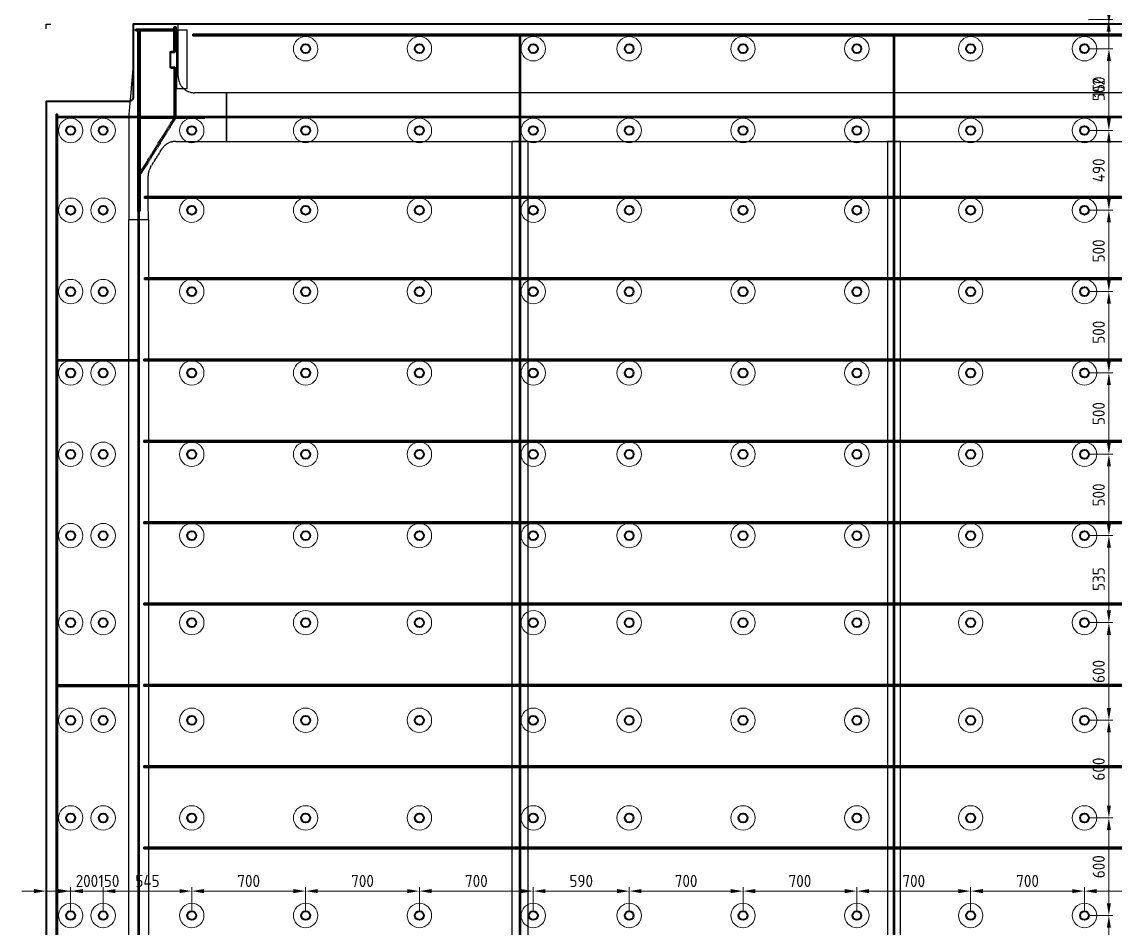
# Model space of a CAD drawing. Header units: millimetres. Extents: x -15442 to 12227, y -1071 to 35649.
# Drawn here: x -15442 to -8719, y 4589 to 10159 of the extents above; entities that cross this region are included whole.
import ezdxf

# ---------------------------------------------------------------- set-up
doc = ezdxf.new("R2010")
doc.units = ezdxf.units.MM
for name, pattern in [('AM_ISO02W050', [7.5, 6, -1.5]), ('AM_ISO08W050', [18, 12, -1.5, 3, -1.5]), ('AM_ISO09W050', [22.5, 12, -1.5, 3, -1.5, 3, -1.5])]:
    doc.linetypes.add(name, pattern=pattern)
for name, color, linetype, lineweight in [('Mechanical-AM_0', 7, 'Continuous', 40), ('Mechanical-AM_11', 3, 'AM_ISO09W050', 25), ('Mechanical-AM_3', 6, 'AM_ISO02W050', 35), ('Mechanical-AM_7', 4, 'AM_ISO08W050', 25), ('Mechanical-AM_9', 253, 'Continuous', 0)]:
    doc.layers.add(name, color=color, linetype=linetype, lineweight=lineweight)
doc.styles.get("Standard").update_dxf_attribs({"font": 'ISOCP.SHX'})
doc.dimstyles.new('AM_ISO', dxfattribs={"dimtxt": 3, "dimasz": 3, "dimexe": 1, "dimexo": 1, "dimgap": 1, "dimtad": 1, "dimdec": 0, "dimdsep": 46, "dimtxsty": 'Standard', "dimcen": 0, "dimclrd": 256, "dimclre": 256, "dimclrt": 2, "dimadec": 0, "dimazin": 2, "dimtp": 0.1, "dimtm": 0.1, "dimtfac": 0.71, "dimtdec": 0, "dimtmove": 0, "dimatfit": 3, "dimfxl": 1, "dimtzin": 0, "dimlwd": -1, "dimlwe": -1, "dimarcsym": 1})

# ---------------------------------------------------------------- blocks, each defined once
blk = doc.blocks.new('cover in closed box DN90xSCH40')
for points in [[(30, 51), (5, 51), (5, 45), (30, 45)], [(36, -48), (36, 48), (30, 48), (30, -48)], [(30, -45), (5, -45), (5, -51), (30, -51)]]:
    blk.add_lwpolyline(points, close=True)
for points in [[(5, 51), (2, 51), (5, 48)], [(30, 48), (30, 51), (33, 48)], [(5, -51), (5, -48), (2, -51)], [(30, -48), (30, -51), (33, -48)]]:
    blk.add_solid(points)
blk = doc.blocks.new('*D2083')
at = {"layer": 'Defpoints', "color": 0, "transparency": 16777216}
for p in [(-8908.2, 10324.2), (-8758.2, 10324.2), (-8908.2, 10174.2)]:
    blk.add_point(p, dxfattribs=at)
at = {"layer": 'Mechanical-AM_9', "transparency": 16777216}
for p, q in [((-8758.2, 10399.2), (-8758.2, 10644.3)), ((-8883.2, 10324.2), (-8733.2, 10324.2)), ((-8758.2, 10174.2), (-8758.2, 10324.2)), ((-8883.2, 10174.2), (-8733.2, 10174.2)), ((-8758.2, 10099.2), (-8758.2, 10024.2))]:
    blk.add_line(p, q, dxfattribs=at)
for points in [[(-8770.7, 10399.2), (-8745.7, 10399.2), (-8758.2, 10324.2)], [(-8770.7, 10099.2), (-8745.7, 10099.2), (-8758.2, 10174.2)]]:
    blk.add_solid(points, dxfattribs=at)
at = {"layer": 'Mechanical-AM_9', "color": 2, "transparency": 16777216, "insert": (-8820.7, 10559.3), "char_height": 75, "attachment_point": 5, "rotation": 90}
blk.add_mtext('150', dxfattribs=at)
blk = doc.blocks.new('*D2124')
at = {"layer": 'Defpoints', "color": 0, "transparency": 16777216}
for p in [(-15142.1, 4816.7), (-15292.1, 4666.7), (-15142.1, 4666.7)]:
    blk.add_point(p, dxfattribs=at)
at = {"layer": 'Mechanical-AM_9', "transparency": 16777216}
for p, q in [((-15292.1, 4691.7), (-15292.1, 4841.7)), ((-15142.1, 4691.7), (-15142.1, 4841.7)), ((-15367.1, 4816.7), (-15442.1, 4816.7)), ((-15292.1, 4816.7), (-15142.1, 4816.7)), ((-15067.1, 4816.7), (-14822.1, 4816.7))]:
    blk.add_line(p, q, dxfattribs=at)
for points in [[(-15367.1, 4829.2), (-15367.1, 4804.2), (-15292.1, 4816.7)], [(-15067.1, 4829.2), (-15067.1, 4804.2), (-15142.1, 4816.7)]]:
    blk.add_solid(points, dxfattribs=at)
at = {"layer": 'Mechanical-AM_9', "color": 2, "transparency": 16777216, "insert": (-14907.1, 4879.2), "char_height": 75, "attachment_point": 5}
blk.add_mtext('150', dxfattribs=at)
blk = doc.blocks.new('*D2125')
at = {"layer": 'Defpoints', "color": 0, "transparency": 16777216}
for p in [(-14942.1, 4816.7), (-15142.1, 4666.7), (-14942.1, 4666.7)]:
    blk.add_point(p, dxfattribs=at)
at = {"layer": 'Mechanical-AM_9', "transparency": 16777216}
for p, q in [((-15142.1, 4691.7), (-15142.1, 4841.7)), ((-14942.1, 4691.7), (-14942.1, 4841.7)), ((-15217.1, 4816.7), (-15292.1, 4816.7)), ((-15142.1, 4816.7), (-14942.1, 4816.7)), ((-14867.1, 4816.7), (-14792.1, 4816.7))]:
    blk.add_line(p, q, dxfattribs=at)
for points in [[(-15217.1, 4829.2), (-15217.1, 4804.2), (-15142.1, 4816.7)], [(-14867.1, 4829.2), (-14867.1, 4804.2), (-14942.1, 4816.7)]]:
    blk.add_solid(points, dxfattribs=at)
at = {"layer": 'Mechanical-AM_9', "color": 2, "transparency": 16777216, "insert": (-15042.1, 4879.2), "char_height": 75, "attachment_point": 5}
blk.add_mtext('200', dxfattribs=at)
blk = doc.blocks.new('*D2126')
at = {"layer": 'Defpoints', "color": 0, "transparency": 16777216}
for p in [(-14397.1, 4816.7), (-14942.1, 4666.7), (-14397.1, 4666.7)]:
    blk.add_point(p, dxfattribs=at)
at = {"layer": 'Mechanical-AM_9', "transparency": 16777216}
for p, q in [((-14942.1, 4691.7), (-14942.1, 4841.7)), ((-14397.1, 4691.7), (-14397.1, 4841.7)), ((-14867.1, 4816.7), (-14472.1, 4816.7))]:
    blk.add_line(p, q, dxfattribs=at)
for points in [[(-14867.1, 4829.2), (-14867.1, 4804.2), (-14942.1, 4816.7)], [(-14472.1, 4829.2), (-14472.1, 4804.2), (-14397.1, 4816.7)]]:
    blk.add_solid(points, dxfattribs=at)
at = {"layer": 'Mechanical-AM_9', "color": 2, "transparency": 16777216, "insert": (-14669.6, 4879.2), "char_height": 75, "attachment_point": 5}
blk.add_mtext('545', dxfattribs=at)
blk = doc.blocks.new('*D2127')
at = {"layer": 'Defpoints', "color": 0, "transparency": 16777216}
for p in [(-13697.1, 4816.7), (-14397.1, 4666.7), (-13697.1, 4666.7)]:
    blk.add_point(p, dxfattribs=at)
at = {"layer": 'Mechanical-AM_9', "transparency": 16777216}
for p, q in [((-14397.1, 4691.7), (-14397.1, 4841.7)), ((-13697.1, 4691.7), (-13697.1, 4841.7)), ((-14322.1, 4816.7), (-13772.1, 4816.7))]:
    blk.add_line(p, q, dxfattribs=at)
for points in [[(-14322.1, 4829.2), (-14322.1, 4804.2), (-14397.1, 4816.7)], [(-13772.1, 4829.2), (-13772.1, 4804.2), (-13697.1, 4816.7)]]:
    blk.add_solid(points, dxfattribs=at)
at = {"layer": 'Mechanical-AM_9', "color": 2, "transparency": 16777216, "insert": (-14047.1, 4879.2), "char_height": 75, "attachment_point": 5}
blk.add_mtext('700', dxfattribs=at)
blk = doc.blocks.new('*D2128')
at = {"layer": 'Defpoints', "color": 0, "transparency": 16777216}
for p in [(-12997.1, 4816.7), (-13697.1, 4666.7), (-12997.1, 4666.7)]:
    blk.add_point(p, dxfattribs=at)
at = {"layer": 'Mechanical-AM_9', "transparency": 16777216}
for p, q in [((-13697.1, 4691.7), (-13697.1, 4841.7)), ((-12997.1, 4691.7), (-12997.1, 4841.7)), ((-13622.1, 4816.7), (-13072.1, 4816.7))]:
    blk.add_line(p, q, dxfattribs=at)
for points in [[(-13622.1, 4829.2), (-13622.1, 4804.2), (-13697.1, 4816.7)], [(-13072.1, 4829.2), (-13072.1, 4804.2), (-12997.1, 4816.7)]]:
    blk.add_solid(points, dxfattribs=at)
at = {"layer": 'Mechanical-AM_9', "color": 2, "transparency": 16777216, "insert": (-13347.1, 4879.2), "char_height": 75, "attachment_point": 5}
blk.add_mtext('700', dxfattribs=at)
blk = doc.blocks.new('*D2129')
at = {"layer": 'Defpoints', "color": 0, "transparency": 16777216}
for p in [(-12297.1, 4816.7), (-12997.1, 4666.7), (-12297.1, 4666.7)]:
    blk.add_point(p, dxfattribs=at)
at = {"layer": 'Mechanical-AM_9', "transparency": 16777216}
for p, q in [((-12997.1, 4691.7), (-12997.1, 4841.7)), ((-12297.1, 4691.7), (-12297.1, 4841.7)), ((-12922.1, 4816.7), (-12372.1, 4816.7))]:
    blk.add_line(p, q, dxfattribs=at)
for points in [[(-12922.1, 4829.2), (-12922.1, 4804.2), (-12997.1, 4816.7)], [(-12372.1, 4829.2), (-12372.1, 4804.2), (-12297.1, 4816.7)]]:
    blk.add_solid(points, dxfattribs=at)
at = {"layer": 'Mechanical-AM_9', "color": 2, "transparency": 16777216, "insert": (-12647.1, 4879.2), "char_height": 75, "attachment_point": 5}
blk.add_mtext('700', dxfattribs=at)
blk = doc.blocks.new('*D2130')
at = {"layer": 'Defpoints', "color": 0, "transparency": 16777216}
for p in [(-11707.1, 4816.7), (-12297.1, 4666.7), (-11707.1, 4666.7)]:
    blk.add_point(p, dxfattribs=at)
at = {"layer": 'Mechanical-AM_9', "transparency": 16777216}
for p, q in [((-12297.1, 4691.7), (-12297.1, 4841.7)), ((-11707.1, 4691.7), (-11707.1, 4841.7)), ((-12222.1, 4816.7), (-11782.1, 4816.7))]:
    blk.add_line(p, q, dxfattribs=at)
for points in [[(-12222.1, 4829.2), (-12222.1, 4804.2), (-12297.1, 4816.7)], [(-11782.1, 4829.2), (-11782.1, 4804.2), (-11707.1, 4816.7)]]:
    blk.add_solid(points, dxfattribs=at)
at = {"layer": 'Mechanical-AM_9', "color": 2, "transparency": 16777216, "insert": (-12002.1, 4879.2), "char_height": 75, "attachment_point": 5}
blk.add_mtext('590', dxfattribs=at)
blk = doc.blocks.new('*D2131')
at = {"layer": 'Defpoints', "color": 0, "transparency": 16777216}
for p in [(-11007.1, 4816.7), (-11707.1, 4666.7), (-11007.1, 4666.7)]:
    blk.add_point(p, dxfattribs=at)
at = {"layer": 'Mechanical-AM_9', "transparency": 16777216}
for p, q in [((-11707.1, 4691.7), (-11707.1, 4841.7)), ((-11007.1, 4691.7), (-11007.1, 4841.7)), ((-11632.1, 4816.7), (-11082.1, 4816.7))]:
    blk.add_line(p, q, dxfattribs=at)
for points in [[(-11632.1, 4829.2), (-11632.1, 4804.2), (-11707.1, 4816.7)], [(-11082.1, 4829.2), (-11082.1, 4804.2), (-11007.1, 4816.7)]]:
    blk.add_solid(points, dxfattribs=at)
at = {"layer": 'Mechanical-AM_9', "color": 2, "transparency": 16777216, "insert": (-11357.1, 4879.2), "char_height": 75, "attachment_point": 5}
blk.add_mtext('700', dxfattribs=at)
blk = doc.blocks.new('*D2132')
at = {"layer": 'Defpoints', "color": 0, "transparency": 16777216}
for p in [(-10307.1, 4816.7), (-11007.1, 4666.7), (-10307.1, 4666.7)]:
    blk.add_point(p, dxfattribs=at)
at = {"layer": 'Mechanical-AM_9', "transparency": 16777216}
for p, q in [((-11007.1, 4691.7), (-11007.1, 4841.7)), ((-10307.1, 4691.7), (-10307.1, 4841.7)), ((-10932.1, 4816.7), (-10382.1, 4816.7))]:
    blk.add_line(p, q, dxfattribs=at)
for points in [[(-10932.1, 4829.2), (-10932.1, 4804.2), (-11007.1, 4816.7)], [(-10382.1, 4829.2), (-10382.1, 4804.2), (-10307.1, 4816.7)]]:
    blk.add_solid(points, dxfattribs=at)
at = {"layer": 'Mechanical-AM_9', "color": 2, "transparency": 16777216, "insert": (-10657.1, 4879.2), "char_height": 75, "attachment_point": 5}
blk.add_mtext('700', dxfattribs=at)
blk = doc.blocks.new('*D2133')
at = {"layer": 'Defpoints', "color": 0, "transparency": 16777216}
for p in [(-9607.1, 4816.7), (-10307.1, 4666.7), (-9607.1, 4666.7)]:
    blk.add_point(p, dxfattribs=at)
at = {"layer": 'Mechanical-AM_9', "transparency": 16777216}
for p, q in [((-10307.1, 4691.7), (-10307.1, 4841.7)), ((-9607.1, 4691.7), (-9607.1, 4841.7)), ((-10232.1, 4816.7), (-9682.1, 4816.7))]:
    blk.add_line(p, q, dxfattribs=at)
for points in [[(-10232.1, 4829.2), (-10232.1, 4804.2), (-10307.1, 4816.7)], [(-9682.1, 4829.2), (-9682.1, 4804.2), (-9607.1, 4816.7)]]:
    blk.add_solid(points, dxfattribs=at)
at = {"layer": 'Mechanical-AM_9', "color": 2, "transparency": 16777216, "insert": (-9957.1, 4879.2), "char_height": 75, "attachment_point": 5}
blk.add_mtext('700', dxfattribs=at)
blk = doc.blocks.new('*D2134')
at = {"layer": 'Defpoints', "color": 0, "transparency": 16777216}
for p in [(-8907.1, 4816.7), (-9607.1, 4666.7), (-8907.1, 4666.7)]:
    blk.add_point(p, dxfattribs=at)
at = {"layer": 'Mechanical-AM_9', "transparency": 16777216}
for p, q in [((-9607.1, 4691.7), (-9607.1, 4841.7)), ((-8907.1, 4691.7), (-8907.1, 4841.7)), ((-9532.1, 4816.7), (-8982.1, 4816.7))]:
    blk.add_line(p, q, dxfattribs=at)
for points in [[(-9532.1, 4829.2), (-9532.1, 4804.2), (-9607.1, 4816.7)], [(-8982.1, 4829.2), (-8982.1, 4804.2), (-8907.1, 4816.7)]]:
    blk.add_solid(points, dxfattribs=at)
at = {"layer": 'Mechanical-AM_9', "color": 2, "transparency": 16777216, "insert": (-9257.1, 4879.2), "char_height": 75, "attachment_point": 5}
blk.add_mtext('700', dxfattribs=at)
blk = doc.blocks.new('*D2135')
at = {"layer": 'Defpoints', "color": 0, "transparency": 16777216}
for p in [(-8207.1, 4816.7), (-8907.1, 4666.7), (-8207.1, 4666.7)]:
    blk.add_point(p, dxfattribs=at)
at = {"layer": 'Mechanical-AM_9', "transparency": 16777216}
for p, q in [((-8907.1, 4691.7), (-8907.1, 4841.7)), ((-8207.1, 4691.7), (-8207.1, 4841.7)), ((-8832.1, 4816.7), (-8282.1, 4816.7))]:
    blk.add_line(p, q, dxfattribs=at)
for points in [[(-8832.1, 4829.2), (-8832.1, 4804.2), (-8907.1, 4816.7)], [(-8282.1, 4829.2), (-8282.1, 4804.2), (-8207.1, 4816.7)]]:
    blk.add_solid(points, dxfattribs=at)
at = {"layer": 'Mechanical-AM_9', "color": 2, "transparency": 16777216, "insert": (-8557.1, 4879.2), "char_height": 75, "attachment_point": 5}
blk.add_mtext('700', dxfattribs=at)
blk = doc.blocks.new('*D2146')
at = {"layer": 'Defpoints', "color": 0, "transparency": 16777216}
for p in [(-8907.1, 10144.2), (-8907.1, 9994.2), (-8757.1, 9994.2)]:
    blk.add_point(p, dxfattribs=at)
at = {"layer": 'Mechanical-AM_9', "transparency": 16777216}
for p, q in [((-8757.1, 10219.2), (-8757.1, 10294.2)), ((-8882.1, 10144.2), (-8732.1, 10144.2)), ((-8757.1, 10144.2), (-8757.1, 9994.2)), ((-8882.1, 9994.2), (-8732.1, 9994.2)), ((-8757.1, 9919.2), (-8757.1, 9674.2))]:
    blk.add_line(p, q, dxfattribs=at)
for points in [[(-8769.6, 10219.2), (-8744.6, 10219.2), (-8757.1, 10144.2)], [(-8769.6, 9919.2), (-8744.6, 9919.2), (-8757.1, 9994.2)]]:
    blk.add_solid(points, dxfattribs=at)
at = {"layer": 'Mechanical-AM_9', "color": 2, "transparency": 16777216, "insert": (-8819.6, 9759.2), "char_height": 75, "attachment_point": 5, "rotation": 90}
blk.add_mtext('150', dxfattribs=at)
blk = doc.blocks.new('*D2156')
at = {"layer": 'Defpoints', "color": 0, "transparency": 16777216}
for p in [(-8907.1, 4666.7), (-8757.1, 4666.7), (-8907.1, 4166.7)]:
    blk.add_point(p, dxfattribs=at)
at = {"layer": 'Mechanical-AM_9', "transparency": 16777216}
for p, q in [((-8882.1, 4666.7), (-8732.1, 4666.7)), ((-8757.1, 4241.7), (-8757.1, 4591.7)), ((-8882.1, 4166.7), (-8732.1, 4166.7))]:
    blk.add_line(p, q, dxfattribs=at)
for points in [[(-8769.6, 4591.7), (-8744.6, 4591.7), (-8757.1, 4666.7)], [(-8769.6, 4241.7), (-8744.6, 4241.7), (-8757.1, 4166.7)]]:
    blk.add_solid(points, dxfattribs=at)
at = {"layer": 'Mechanical-AM_9', "color": 2, "transparency": 16777216, "insert": (-8819.6, 4416.7), "char_height": 75, "attachment_point": 5, "rotation": 90}
blk.add_mtext('500', dxfattribs=at)
blk = doc.blocks.new('*D2157')
at = {"layer": 'Defpoints', "color": 0, "transparency": 16777216}
for p in [(-8907.1, 5266.7), (-8757.1, 5266.7), (-8907.1, 4666.7)]:
    blk.add_point(p, dxfattribs=at)
at = {"layer": 'Mechanical-AM_9', "transparency": 16777216}
for p, q in [((-8882.1, 5266.7), (-8732.1, 5266.7)), ((-8757.1, 4741.7), (-8757.1, 5191.7)), ((-8882.1, 4666.7), (-8732.1, 4666.7))]:
    blk.add_line(p, q, dxfattribs=at)
for points in [[(-8769.6, 5191.7), (-8744.6, 5191.7), (-8757.1, 5266.7)], [(-8769.6, 4741.7), (-8744.6, 4741.7), (-8757.1, 4666.7)]]:
    blk.add_solid(points, dxfattribs=at)
at = {"layer": 'Mechanical-AM_9', "color": 2, "transparency": 16777216, "insert": (-8819.6, 4966.7), "char_height": 75, "attachment_point": 5, "rotation": 90}
blk.add_mtext('600', dxfattribs=at)
blk = doc.blocks.new('*D2158')
at = {"layer": 'Defpoints', "color": 0, "transparency": 16777216}
for p in [(-8907.1, 5866.7), (-8757.1, 5866.7), (-8907.1, 5266.7)]:
    blk.add_point(p, dxfattribs=at)
at = {"layer": 'Mechanical-AM_9', "transparency": 16777216}
for p, q in [((-8882.1, 5866.7), (-8732.1, 5866.7)), ((-8757.1, 5341.7), (-8757.1, 5791.7)), ((-8882.1, 5266.7), (-8732.1, 5266.7))]:
    blk.add_line(p, q, dxfattribs=at)
for points in [[(-8769.6, 5791.7), (-8744.6, 5791.7), (-8757.1, 5866.7)], [(-8769.6, 5341.7), (-8744.6, 5341.7), (-8757.1, 5266.7)]]:
    blk.add_solid(points, dxfattribs=at)
at = {"layer": 'Mechanical-AM_9', "color": 2, "transparency": 16777216, "insert": (-8819.6, 5566.7), "char_height": 75, "attachment_point": 5, "rotation": 90}
blk.add_mtext('600', dxfattribs=at)
blk = doc.blocks.new('*D2159')
at = {"layer": 'Defpoints', "color": 0, "transparency": 16777216}
for p in [(-8907.1, 6466.7), (-8757.1, 6466.7), (-8907.1, 5866.7)]:
    blk.add_point(p, dxfattribs=at)
at = {"layer": 'Mechanical-AM_9', "transparency": 16777216}
for p, q in [((-8882.1, 6466.7), (-8732.1, 6466.7)), ((-8757.1, 5941.7), (-8757.1, 6391.7)), ((-8882.1, 5866.7), (-8732.1, 5866.7))]:
    blk.add_line(p, q, dxfattribs=at)
for points in [[(-8769.6, 6391.7), (-8744.6, 6391.7), (-8757.1, 6466.7)], [(-8769.6, 5941.7), (-8744.6, 5941.7), (-8757.1, 5866.7)]]:
    blk.add_solid(points, dxfattribs=at)
at = {"layer": 'Mechanical-AM_9', "color": 2, "transparency": 16777216, "insert": (-8819.6, 6166.7), "char_height": 75, "attachment_point": 5, "rotation": 90}
blk.add_mtext('600', dxfattribs=at)
blk = doc.blocks.new('*D2160')
at = {"layer": 'Defpoints', "color": 0, "transparency": 16777216}
for p in [(-8907.1, 7001.7), (-8757.1, 7001.7), (-8907.1, 6466.7)]:
    blk.add_point(p, dxfattribs=at)
at = {"layer": 'Mechanical-AM_9', "transparency": 16777216}
for p, q in [((-8882.1, 7001.7), (-8732.1, 7001.7)), ((-8757.1, 6541.7), (-8757.1, 6926.7)), ((-8882.1, 6466.7), (-8732.1, 6466.7))]:
    blk.add_line(p, q, dxfattribs=at)
for points in [[(-8769.6, 6926.7), (-8744.6, 6926.7), (-8757.1, 7001.7)], [(-8769.6, 6541.7), (-8744.6, 6541.7), (-8757.1, 6466.7)]]:
    blk.add_solid(points, dxfattribs=at)
at = {"layer": 'Mechanical-AM_9', "color": 2, "transparency": 16777216, "insert": (-8819.6, 6734.2), "char_height": 75, "attachment_point": 5, "rotation": 90}
blk.add_mtext('535', dxfattribs=at)
blk = doc.blocks.new('*D2161')
at = {"layer": 'Defpoints', "color": 0, "transparency": 16777216}
for p in [(-8907.1, 7501.7), (-8757.1, 7501.7), (-8907.1, 7001.7)]:
    blk.add_point(p, dxfattribs=at)
at = {"layer": 'Mechanical-AM_9', "transparency": 16777216}
for p, q in [((-8882.1, 7501.7), (-8732.1, 7501.7)), ((-8757.1, 7076.7), (-8757.1, 7426.7)), ((-8882.1, 7001.7), (-8732.1, 7001.7))]:
    blk.add_line(p, q, dxfattribs=at)
for points in [[(-8769.6, 7426.7), (-8744.6, 7426.7), (-8757.1, 7501.7)], [(-8769.6, 7076.7), (-8744.6, 7076.7), (-8757.1, 7001.7)]]:
    blk.add_solid(points, dxfattribs=at)
at = {"layer": 'Mechanical-AM_9', "color": 2, "transparency": 16777216, "insert": (-8819.6, 7251.7), "char_height": 75, "attachment_point": 5, "rotation": 90}
blk.add_mtext('500', dxfattribs=at)
blk = doc.blocks.new('*D2162')
at = {"layer": 'Defpoints', "color": 0, "transparency": 16777216}
for p in [(-8907.1, 8001.7), (-8757.1, 8001.7), (-8907.1, 7501.7)]:
    blk.add_point(p, dxfattribs=at)
at = {"layer": 'Mechanical-AM_9', "transparency": 16777216}
for p, q in [((-8882.1, 8001.7), (-8732.1, 8001.7)), ((-8757.1, 7576.7), (-8757.1, 7926.7)), ((-8882.1, 7501.7), (-8732.1, 7501.7))]:
    blk.add_line(p, q, dxfattribs=at)
for points in [[(-8769.6, 7926.7), (-8744.6, 7926.7), (-8757.1, 8001.7)], [(-8769.6, 7576.7), (-8744.6, 7576.7), (-8757.1, 7501.7)]]:
    blk.add_solid(points, dxfattribs=at)
at = {"layer": 'Mechanical-AM_9', "color": 2, "transparency": 16777216, "insert": (-8819.6, 7751.7), "char_height": 75, "attachment_point": 5, "rotation": 90}
blk.add_mtext('500', dxfattribs=at)
blk = doc.blocks.new('*D2163')
at = {"layer": 'Defpoints', "color": 0, "transparency": 16777216}
for p in [(-8907.1, 8501.7), (-8757.1, 8501.7), (-8907.1, 8001.7)]:
    blk.add_point(p, dxfattribs=at)
at = {"layer": 'Mechanical-AM_9', "transparency": 16777216}
for p, q in [((-8882.1, 8501.7), (-8732.1, 8501.7)), ((-8757.1, 8076.7), (-8757.1, 8426.7)), ((-8882.1, 8001.7), (-8732.1, 8001.7))]:
    blk.add_line(p, q, dxfattribs=at)
for points in [[(-8769.6, 8426.7), (-8744.6, 8426.7), (-8757.1, 8501.7)], [(-8769.6, 8076.7), (-8744.6, 8076.7), (-8757.1, 8001.7)]]:
    blk.add_solid(points, dxfattribs=at)
at = {"layer": 'Mechanical-AM_9', "color": 2, "transparency": 16777216, "insert": (-8819.6, 8251.7), "char_height": 75, "attachment_point": 5, "rotation": 90}
blk.add_mtext('500', dxfattribs=at)
blk = doc.blocks.new('*D2164')
at = {"layer": 'Defpoints', "color": 0, "transparency": 16777216}
for p in [(-8907.1, 9001.7), (-8757.1, 9001.7), (-8907.1, 8501.7)]:
    blk.add_point(p, dxfattribs=at)
at = {"layer": 'Mechanical-AM_9', "transparency": 16777216}
for p, q in [((-8882.1, 9001.7), (-8732.1, 9001.7)), ((-8757.1, 8576.7), (-8757.1, 8926.7)), ((-8882.1, 8501.7), (-8732.1, 8501.7))]:
    blk.add_line(p, q, dxfattribs=at)
for points in [[(-8769.6, 8926.7), (-8744.6, 8926.7), (-8757.1, 9001.7)], [(-8769.6, 8576.7), (-8744.6, 8576.7), (-8757.1, 8501.7)]]:
    blk.add_solid(points, dxfattribs=at)
at = {"layer": 'Mechanical-AM_9', "color": 2, "transparency": 16777216, "insert": (-8819.6, 8751.7), "char_height": 75, "attachment_point": 5, "rotation": 90}
blk.add_mtext('500', dxfattribs=at)
blk = doc.blocks.new('*D2165')
at = {"layer": 'Defpoints', "color": 0, "transparency": 16777216}
for p in [(-8907.1, 9491.7), (-8757.1, 9491.7), (-8907.1, 9001.7)]:
    blk.add_point(p, dxfattribs=at)
at = {"layer": 'Mechanical-AM_9', "transparency": 16777216}
for p, q in [((-8882.1, 9491.7), (-8732.1, 9491.7)), ((-8757.1, 9076.7), (-8757.1, 9416.7)), ((-8882.1, 9001.7), (-8732.1, 9001.7))]:
    blk.add_line(p, q, dxfattribs=at)
for points in [[(-8769.6, 9416.7), (-8744.6, 9416.7), (-8757.1, 9491.7)], [(-8769.6, 9076.7), (-8744.6, 9076.7), (-8757.1, 9001.7)]]:
    blk.add_solid(points, dxfattribs=at)
at = {"layer": 'Mechanical-AM_9', "color": 2, "transparency": 16777216, "insert": (-8819.6, 9246.7), "char_height": 75, "attachment_point": 5, "rotation": 90}
blk.add_mtext('490', dxfattribs=at)
blk = doc.blocks.new('*D2166')
at = {"layer": 'Defpoints', "color": 0, "transparency": 16777216}
for p in [(-8907.1, 9994.2), (-8757.1, 9994.2), (-8907.1, 9491.7)]:
    blk.add_point(p, dxfattribs=at)
at = {"layer": 'Mechanical-AM_9', "transparency": 16777216}
for p, q in [((-8882.1, 9994.2), (-8732.1, 9994.2)), ((-8757.1, 9566.7), (-8757.1, 9919.2)), ((-8882.1, 9491.7), (-8732.1, 9491.7))]:
    blk.add_line(p, q, dxfattribs=at)
for points in [[(-8769.6, 9919.2), (-8744.6, 9919.2), (-8757.1, 9994.2)], [(-8769.6, 9566.7), (-8744.6, 9566.7), (-8757.1, 9491.7)]]:
    blk.add_solid(points, dxfattribs=at)
at = {"layer": 'Mechanical-AM_9', "color": 2, "transparency": 16777216, "insert": (-8819.6, 9743), "char_height": 75, "attachment_point": 5, "rotation": 90}
blk.add_mtext('502', dxfattribs=at)
blk = doc.blocks.new('PNL_01_2_2_L.H_4', base_point=(-15292.1, 10174.2))
at = {"layer": 'Mechanical-AM_9'}
dim = blk.add_aligned_dim(p1=(-8908.2, 10174.2), p2=(-8908.2, 10324.2), distance=-150, dimstyle='AM_ISO', override={"dimscale": 25}, dxfattribs=at)
dim.commit()
dim.dimension.update_dxf_attribs({"geometry": '*D2083', "text_midpoint": (-8820.7, 10559.3)})
blk = doc.blocks.new('PNL_01_2_3_L.H_4', base_point=(-15292.1, -1070.8))
for centre in [(-13697.1, 9994.2), (-12997.1, 9994.2), (-12297.1, 9994.2), (-11707.1, 9994.2), (-11007.1, 9994.2), (-10307.1, 9994.2), (-9607.1, 9994.2), (-8907.1, 9994.2), (-15142.1, 9491.7), (-14942.1, 9491.7), (-14397.1, 9491.7), (-13697.1, 9491.7), (-12997.1, 9491.7), (-12297.1, 9491.7), (-11707.1, 9491.7), (-11007.1, 9491.7), (-10307.1, 9491.7), (-9607.1, 9491.7), (-8907.1, 9491.7), (-15142.1, 9001.7), (-14942.1, 9001.7), (-14397.1, 9001.7), (-13697.1, 9001.7), (-12997.1, 9001.7), (-12297.1, 9001.7), (-11707.1, 9001.7), (-11007.1, 9001.7), (-10307.1, 9001.7), (-9607.1, 9001.7), (-8907.1, 9001.7), (-15142.1, 8501.7), (-14942.1, 8501.7), (-14397.1, 8501.7), (-13697.1, 8501.7), (-12997.1, 8501.7), (-12297.1, 8501.7), (-11707.1, 8501.7), (-11007.1, 8501.7), (-10307.1, 8501.7), (-9607.1, 8501.7), (-8907.1, 8501.7), (-15142.1, 8001.7), (-14942.1, 8001.7), (-14397.1, 8001.7), (-13697.1, 8001.7), (-12997.1, 8001.7), (-12297.1, 8001.7), (-11707.1, 8001.7), (-11007.1, 8001.7), (-10307.1, 8001.7), (-9607.1, 8001.7), (-8907.1, 8001.7), (-15142.1, 7501.7), (-14942.1, 7501.7), (-14397.1, 7501.7), (-13697.1, 7501.7), (-12997.1, 7501.7), (-12297.1, 7501.7), (-11707.1, 7501.7), (-11007.1, 7501.7), (-10307.1, 7501.7), (-9607.1, 7501.7), (-8907.1, 7501.7), (-15142.1, 7001.7), (-14942.1, 7001.7), (-14397.1, 7001.7), (-13697.1, 7001.7), (-12997.1, 7001.7), (-12297.1, 7001.7), (-11707.1, 7001.7), (-11007.1, 7001.7), (-10307.1, 7001.7), (-9607.1, 7001.7), (-8907.1, 7001.7), (-15142.1, 6466.7), (-14942.1, 6466.7), (-14397.1, 6466.7), (-13697.1, 6466.7), (-12997.1, 6466.7), (-12297.1, 6466.7), (-11707.1, 6466.7), (-11007.1, 6466.7), (-10307.1, 6466.7), (-9607.1, 6466.7), (-8907.1, 6466.7), (-15142.1, 5866.7), (-14942.1, 5866.7), (-14397.1, 5866.7), (-13697.1, 5866.7), (-12997.1, 5866.7), (-12297.1, 5866.7), (-11707.1, 5866.7), (-11007.1, 5866.7), (-10307.1, 5866.7), (-9607.1, 5866.7), (-8907.1, 5866.7), (-15142.1, 5266.7), (-14942.1, 5266.7), (-14397.1, 5266.7), (-13697.1, 5266.7), (-12997.1, 5266.7), (-12297.1, 5266.7), (-11707.1, 5266.7), (-11007.1, 5266.7), (-10307.1, 5266.7), (-9607.1, 5266.7), (-8907.1, 5266.7), (-15142.1, 4666.7), (-14942.1, 4666.7), (-14397.1, 4666.7), (-13697.1, 4666.7), (-12997.1, 4666.7), (-12297.1, 4666.7), (-11707.1, 4666.7), (-11007.1, 4666.7), (-10307.1, 4666.7), (-9607.1, 4666.7), (-8907.1, 4666.7)]:
    blk.add_circle(centre, 27.5)
at = {"layer": 'Mechanical-AM_9'}
for centre in [(-13697.1, 9994.2), (-12997.1, 9994.2), (-12297.1, 9994.2), (-11707.1, 9994.2), (-11007.1, 9994.2), (-10307.1, 9994.2), (-9607.1, 9994.2), (-8907.1, 9994.2), (-15142.1, 9491.7), (-14942.1, 9491.7), (-14397.1, 9491.7), (-13697.1, 9491.7), (-12997.1, 9491.7), (-12297.1, 9491.7), (-11707.1, 9491.7), (-11007.1, 9491.7), (-10307.1, 9491.7), (-9607.1, 9491.7), (-8907.1, 9491.7), (-15142.1, 9001.7), (-14942.1, 9001.7), (-14397.1, 9001.7), (-13697.1, 9001.7), (-12997.1, 9001.7), (-12297.1, 9001.7), (-11707.1, 9001.7), (-11007.1, 9001.7), (-10307.1, 9001.7), (-9607.1, 9001.7), (-8907.1, 9001.7), (-15142.1, 8501.7), (-14942.1, 8501.7), (-14397.1, 8501.7), (-13697.1, 8501.7), (-12997.1, 8501.7), (-12297.1, 8501.7), (-11707.1, 8501.7), (-11007.1, 8501.7), (-10307.1, 8501.7), (-9607.1, 8501.7), (-8907.1, 8501.7), (-15142.1, 8001.7), (-14942.1, 8001.7), (-14397.1, 8001.7), (-13697.1, 8001.7), (-12997.1, 8001.7), (-12297.1, 8001.7), (-11707.1, 8001.7), (-11007.1, 8001.7), (-10307.1, 8001.7), (-9607.1, 8001.7), (-8907.1, 8001.7), (-15142.1, 7501.7), (-14942.1, 7501.7), (-14397.1, 7501.7), (-13697.1, 7501.7), (-12997.1, 7501.7), (-12297.1, 7501.7), (-11707.1, 7501.7), (-11007.1, 7501.7), (-10307.1, 7501.7), (-9607.1, 7501.7), (-8907.1, 7501.7), (-15142.1, 7001.7), (-14942.1, 7001.7), (-14397.1, 7001.7), (-13697.1, 7001.7), (-12997.1, 7001.7), (-12297.1, 7001.7), (-11707.1, 7001.7), (-11007.1, 7001.7), (-10307.1, 7001.7), (-9607.1, 7001.7), (-8907.1, 7001.7), (-15142.1, 6466.7), (-14942.1, 6466.7), (-14397.1, 6466.7), (-13697.1, 6466.7), (-12997.1, 6466.7), (-12297.1, 6466.7), (-11707.1, 6466.7), (-11007.1, 6466.7), (-10307.1, 6466.7), (-9607.1, 6466.7), (-8907.1, 6466.7), (-15142.1, 5866.7), (-14942.1, 5866.7), (-14397.1, 5866.7), (-13697.1, 5866.7), (-12997.1, 5866.7), (-12297.1, 5866.7), (-11707.1, 5866.7), (-11007.1, 5866.7), (-10307.1, 5866.7), (-9607.1, 5866.7), (-8907.1, 5866.7), (-15142.1, 5266.7), (-14942.1, 5266.7), (-14397.1, 5266.7), (-13697.1, 5266.7), (-12997.1, 5266.7), (-12297.1, 5266.7), (-11707.1, 5266.7), (-11007.1, 5266.7), (-10307.1, 5266.7), (-9607.1, 5266.7), (-8907.1, 5266.7), (-15142.1, 4666.7), (-14942.1, 4666.7), (-14397.1, 4666.7), (-13697.1, 4666.7), (-12997.1, 4666.7), (-12297.1, 4666.7), (-11707.1, 4666.7), (-11007.1, 4666.7), (-10307.1, 4666.7), (-9607.1, 4666.7), (-8907.1, 4666.7)]:
    blk.add_circle(centre, 75, dxfattribs=at)
for p1, p2, distance, picture, middle in [((-8907.1, 10144.2), (-8907.1, 9994.2), 150, '*D2146', (-8819.6, 9759.2)), ((-8907.1146, 9491.7319), (-8907.1146, 9994.2317), -150, '*D2166', (-8819.622, 9742.9818)), ((-8907.1, 9001.7), (-8907.1, 9491.7), -150, '*D2165', (-8819.6, 9246.7)), ((-8907.1, 8501.7), (-8907.1, 9001.7), -150, '*D2164', (-8819.6, 8751.7)), ((-8907.1, 8001.7), (-8907.1, 8501.7), -150, '*D2163', (-8819.6, 8251.7)), ((-8907.1, 7501.7), (-8907.1, 8001.7), -150, '*D2162', (-8819.6, 7751.7)), ((-8907.1, 7001.7), (-8907.1, 7501.7), -150, '*D2161', (-8819.6, 7251.7)), ((-8907.1, 6466.7), (-8907.1, 7001.7), -150, '*D2160', (-8819.6, 6734.2)), ((-8907.1, 5866.7), (-8907.1, 6466.7), -150, '*D2159', (-8819.6, 6166.7)), ((-8907.1, 5266.7), (-8907.1, 5866.7), -150, '*D2158', (-8819.6, 5566.7)), ((-8907.1, 4666.7), (-8907.1, 5266.7), -150, '*D2157', (-8819.6, 4966.7)), ((-15292.1, 4666.7), (-15142.1, 4666.7), 150, '*D2124', (-14907.1, 4879.2)), ((-15142.1, 4666.7), (-14942.1, 4666.7), 150, '*D2125', (-15042.1, 4879.2)), ((-14942.1, 4666.7), (-14397.1, 4666.7), 150, '*D2126', (-14669.6, 4879.2)), ((-14397.1, 4666.7), (-13697.1, 4666.7), 150, '*D2127', (-14047.1, 4879.2)), ((-13697.1, 4666.7), (-12997.1, 4666.7), 150, '*D2128', (-13347.1, 4879.2)), ((-12997.1, 4666.7), (-12297.1, 4666.7), 150, '*D2129', (-12647.1, 4879.2)), ((-12297.1, 4666.7), (-11707.1, 4666.7), 150, '*D2130', (-12002.1, 4879.2)), ((-11707.1, 4666.7), (-11007.1, 4666.7), 150, '*D2131', (-11357.1, 4879.2)), ((-11007.1, 4666.7), (-10307.1, 4666.7), 150, '*D2132', (-10657.1, 4879.2)), ((-10307.1, 4666.7), (-9607.1, 4666.7), 150, '*D2133', (-9957.1, 4879.2)), ((-9607.1, 4666.7), (-8907.1, 4666.7), 150, '*D2134', (-9257.1, 4879.2)), ((-8907.1, 4666.7), (-8207.1, 4666.7), 150, '*D2135', (-8557.1, 4879.2)), ((-8907.1, 4166.7), (-8907.1, 4666.7), -150, '*D2156', (-8819.6, 4416.7))]:
    dim = blk.add_aligned_dim(p1=p1, p2=p2, distance=distance, dimstyle='AM_ISO', override={"dimscale": 25}, dxfattribs=at)
    dim.commit()
    dim.dimension.update_dxf_attribs({"geometry": picture, "text_midpoint": middle})

msp = doc.modelspace()

# ---------------------------------------------------------------- linework, layer by layer
msp.add_lwpolyline([(-14490.6, 9749.2), (-14425.6, 9749.2), (-14425.6, 10109.2), (-14490.6, 10109.2)], close=True)
at = {"layer": 'Mechanical-AM_0'}
msp.add_lwpolyline([(-3107.1, 10144.2), (-14757.1, 10144.2), (-14757.1, 9699.2, -0.414214), (-14787.1, 9669.2), (-15292.1, 9669.2), (-15292.1, -800.8), (-14918.1, -800.8, -0.414214), (-14888.1, -830.8), (-14888.1, -1070.8), (-14657.1, -1070.8, 0.414214), (-14587.1, -1000.8), (-14587.1, -870.8, -0.414214), (-14557.1, -840.8), (-9529.1, -840.8), (-9369.1, -800.8), (-8728.1, -800.8), (-8663.1, -816.8)], format="xyb", dxfattribs=at)
at = {"layer": 'Mechanical-AM_0', "linetype": 'AM_ISO02W050'}
for points in [[(-14505.6, 10104.2), (-14742.1, 10104.2), (-14742.1, 10114.2), (-14505.6, 10114.2)], [(-14727.1, 10104.2), (-14717.1, 10104.2), (-14717.1, 8994.7), (-14727.1, 8994.7)], [(-14505.6, 10129.2), (-14495.6, 10129.2), (-14495.6, 9977.7), (-14505.6, 9977.7)], [(-12382.1, 9576.7), (-12376.1, 9576.7), (-12376.1, 10074.2), (-12382.1, 10074.2)], [(-10082.1, 9576.7), (-10076.1, 9576.7), (-10076.1, 10074.2), (-10082.1, 10074.2)], [(-14505.6, 9576.7), (-14495.6, 9576.7), (-14495.6, 9875.7), (-14505.6, 9875.7)], [(-14727.1, 9570.7), (-15222.1, 9570.7), (-15222.1, 9576.7), (-14727.1, 9576.7)], [(-14317.1, 9566.7), (-14717.1, 9566.7), (-14717.1, 9576.7), (-14317.1, 9576.7)], [(-14500.2, 9564.2), (-14711.7, 9224.7), (-14717.1, 9227.2), (-14505.6, 9566.7)], [(-14317.1, 9576.7), (-8492.6, 9576.7), (-8492.6, 9570.7), (-14317.1, 9570.7)], [(-12382.1, -515.2), (-12376.1, -515.2), (-12376.1, 9570.7), (-12382.1, 9570.7)], [(-10082.1, -515.2), (-10076.1, -515.2), (-10076.1, 9570.7), (-10082.1, 9570.7)], [(-14727.1, 129.7), (-14721.1, 129.7), (-14721.1, 8994.7), (-14727.1, 8994.7)], [(-15222.1, 8082.7), (-14727.1, 8082.7), (-14727.1, 8076.7), (-15222.1, 8076.7)], [(-15222.1, 6076.7), (-14727.1, 6076.7), (-14727.1, 6082.7), (-15222.1, 6082.7)]]:
    msp.add_lwpolyline(points, close=True, dxfattribs=at)
at = {"layer": 'Mechanical-AM_11', "color": 3}
msp.add_lwpolyline([(-14650.4, 9266.5), (-14581.3, 9377.3, -0.259422), (-14496.2, 9424.4), (-14184, 9423.7), (-14184, 9723.7), (-14380.6, 9723.7, -0.414214), (-14480.6, 9823.7), (-14480.6, 10144.2), (-14757.1, 10144.2), (-14757.1, 9899.2), (-14784.1, 9591.7), (-14784.1, 8944.7), (-14664.1, 8944.7), (-14665.5, 9213.1, -0.141599)], format="xyb", close=True, dxfattribs=at)
msp.add_lwpolyline([(-5936.8, 9423.7), (-3680.2, 9423.7), (-3680.2, 9723.7), (-5936.8, 9723.7), (-6026.8, 9753.7), (-6346.8, 9753.7), (-8052.1, 9753.7), (-8141.9, 9723.7), (-14184, 9723.7), (-14184, 9423.7), (-8141.9, 9423.7), (-8052.1, 9453.7), (-6026.8, 9453.7), (-5936.8, 9423.7)], dxfattribs=at)
for points in [[(-12329.1, 9423.7), (-12429.1, 9423.7), (-12429.1, -368.2), (-12329.1, -368.2)], [(-10039.1, 9423.7), (-10119.1, 9423.7), (-10119.1, -368.2), (-10039.1, -368.2)], [(-14784.1, 1659.7), (-14784.1, 8944.7), (-14664.1, 8944.7), (-14664.1, 1659.7)]]:
    msp.add_lwpolyline(points, close=True, dxfattribs=at)
at = {"layer": 'Mechanical-AM_3', "color": 30, "linetype": 'AM_ISO02W050'}
for points in [[(-14390.6, 10074.2), (-3473.6, 10074.2), (-3473.6, 10084.2), (-14390.6, 10084.2)], [(-15222.1, 9591.7), (-15222.1, -755.8), (-15232.1, -755.8), (-15232.1, 9591.7)], [(-3177.1, 9076.7), (-14687.1, 9076.7), (-14687.1, 9086.7), (-3177.1, 9086.7)], [(-3173.1, 8576.7), (-14687.1, 8576.7), (-14687.1, 8586.7), (-3173.1, 8586.7)], [(-3173.1, 8076.7), (-14691.1, 8076.7), (-14691.1, 8086.7), (-3173.1, 8086.7)], [(-3173.1, 7576.7), (-14691.1, 7576.7), (-14691.1, 7586.7), (-3173.1, 7586.7)], [(-3173.1, 7076.7), (-14691.1, 7076.7), (-14691.1, 7086.7), (-3173.1, 7086.7)], [(-3173.1, 6576.7), (-14691.1, 6576.7), (-14691.1, 6586.7), (-3173.1, 6586.7)], [(-3173.1, 6076.7), (-14691.1, 6076.7), (-14691.1, 6086.7), (-3173.1, 6086.7)], [(-3173.1, 5576.7), (-14691.1, 5576.7), (-14691.1, 5586.7), (-3173.1, 5586.7)], [(-3173.1, 5076.7), (-14691.1, 5076.7), (-14691.1, 5086.7), (-3173.1, 5086.7)]]:
    msp.add_lwpolyline(points, close=True, dxfattribs=at)
at = {"layer": 'Mechanical-AM_7'}
msp.add_lwpolyline([(-15292.1, 10115.6), (-15292.1, 10144.2), (-15264.1, 10144.2)], dxfattribs=at)

# ---------------------------------------------------------------- block references
at = {"rotation": 180}
msp.add_blockref('cover in closed box DN90xSCH40', (-14495.6, 9926.7), dxfattribs=at)
at = {"layer": 'Mechanical-AM_0'}
for name, p in [('PNL_01_2_2_L.H_4', (-15292.1, 10174.2)), ('PNL_01_2_3_L.H_4', (-15292.1, -1070.8))]:
    msp.add_blockref(name, p, dxfattribs=at)

doc.saveas('drawing.dxf')
